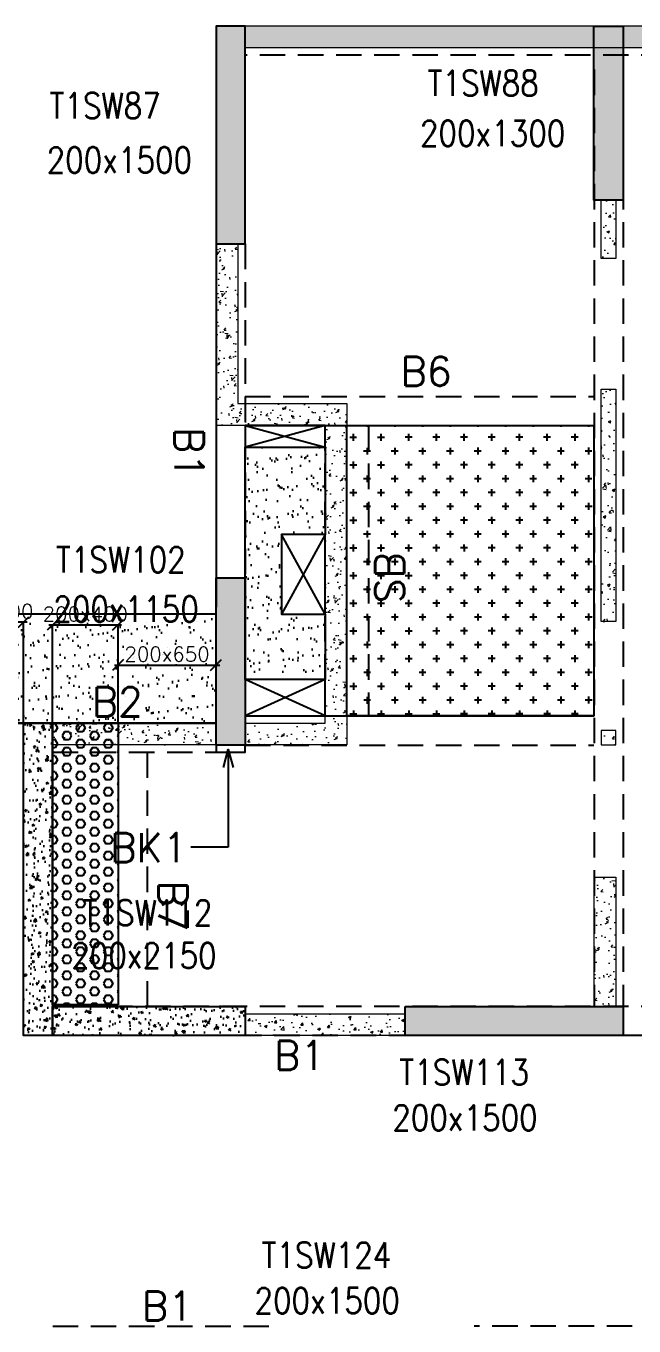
# Model space of a CAD drawing. Header units: millimetres. Extents: x 1078357 to 2594950, y -4969473 to -4636555.
# Drawn here: x 2229671 to 2233855, y -4667102 to -4658153 of the extents above; entities that cross this region are included whole.
import ezdxf

# ---------------------------------------------------------------- set-up
doc = ezdxf.new("R2010")
doc.units = ezdxf.units.MM
doc.header["$PDMODE"] = 35
for name, pattern in [('CONTINOUS', [0]), ('HIDDEN', [0.375, 0.25, -0.125]), ('New Retail block$0$CONTINOUS', [0])]:
    doc.linetypes.add(name, pattern=pattern)
doc.layers.get('0').update_dxf_attribs({"lineweight": 0})
doc.layers.get('Defpoints').update_dxf_attribs({"lineweight": 0})
for name, color, linetype, lineweight in [('A-_ANOTDIMA_D-', 6, 'Continuous', 13), ('COL. NO.', 30, 'Continuous', 25), ('COL. SIZE', 7, 'Continuous', 25), ('DIM', 9, 'Continuous', 25), ('HATCH', 8, 'Continuous', 30), ('RCC UPSTAND', 43, 'Continuous', 30), ('S-NON STR RCC WALL', 8, 'Continuous', 0)]:
    doc.layers.add(name, color=color, linetype=linetype, lineweight=lineweight)
for name, color, linetype in [('B-200x325', 201, 'HIDDEN'), ('B-200x375', 41, 'HIDDEN'), ('B-200x650', 241, 'HIDDEN'), ('B-300xSLAB THK.', 151, 'Continuous'), ('BK1-200x650', 241, 'HIDDEN'), ('DC BEAM NO.', 7, 'Continuous'), ('DROP SLAB', 8, 'Continuous'), ('NON STR. RCC WALL', 6, 'Continuous'), ('S-COLUMN_SHEAR WALL', 1, 'Continuous'), ('S-PROJECTION', 54, 'New Retail block$0$CONTINOUS'), ('SLAB FOLD', 8, 'Continuous')]:
    doc.layers.add(name, color=color, linetype=linetype)
doc.styles.add('Roman', font='romans')
doc.styles.add('ROMANS', font='romans.shx', dxfattribs={"width": 0.85})
doc.dimstyles.new('HARESH', dxfattribs={"dimtxt": 150, "dimasz": 75, "dimexe": 0, "dimexo": 0, "dimgap": 25, "dimtad": 1, "dimdec": 0, "dimdsep": 46, "dimtxsty": 'Roman', "dimblk": 'OBLIQUE', "dimcen": 225, "dimdle": 25, "dimclrd": 2, "dimclre": 2, "dimclrt": 7, "dimadec": 8, "dimazin": 1, "dimtfac": 1, "dimtdec": 0, "dimtmove": 0, "dimatfit": 0, "dimfxl": 1, "dimlwd": -1, "dimlwe": -1, "dimarcsym": 0})
pattern_1 = [(50, (-4174040.86, 23111537.25), (182.184669, -15.9390855), [19.05, -209.55]), (355, (-4174040.86, 23111537.25), (-35.2434214, 191.0568452), [15.24, -167.6405842]), (100.4514447, (-4174025.68, 23111535.92), (146.9412471, 175.1177519), [16.1900088, -178.0902446]), (46.1842, (-4174040.86, 23111588.05), (271.0790409, -42.042328), [28.575, -314.325]), (96.6355576, (-4174018.27, 23111584.54), (237.404134, 247.4261246), [24.2850231, -267.1356082]), (351.1841512, (-4174040.86, 23111588.05), (237.404134, 247.4261246), [22.859967, -251.459732]), (21, (-4174015.46, 23111575.35), (151.6143913, -102.2651982), [19.05, -209.55]), (326, (-4174015.46, 23111575.35), (61.8020283, 184.1879661), [15.24, -167.64]), (71.451445, (-4174002.83, 23111566.83), (213.4164193, 81.9227689), [16.1900088, -178.0899376]), (37.5, (-4174040.86, 23111537.25), (3.08860325, 84.55503887), [0, -165.608, 0, -170.18, 0, -168.275]), (7.5, (-4174040.86, 23111537.25), (66.8196625, 100.18057482), [0, -97.028, 0, -161.798, 0, -64.135]), (327.5, (-4174097.5, 23111537.25), (135.59059517, -5.728744), [0, -63.5, 0, -198.12, 0, -262.89]), (317.5, (-4174122.9, 23111537.25), (148.1291814, 25.42649103), [0, -82.55, 0, -131.572, 0, -186.69])]

# ---------------------------------------------------------------- blocks, each defined once
blk = doc.blocks.new('_Oblique')
at = {"color": 0, "linetype": 'ByBlock', "lineweight": -2}
blk.add_line((-0.5, -0.5), (0.5, 0.5), dxfattribs=at)
blk = doc.blocks.new('*D1608')
at = {"layer": 'Defpoints', "color": 0, "ltscale": 700, "transparency": 16777216}
for p in [(2229204.3, -4662257), (2229204.3, -4662952, 0), (2229654.4, -4662952, 0)]:
    blk.add_point(p, dxfattribs=at)
at = {"layer": 'DIM', "color": 2, "ltscale": 700, "transparency": 16777216}
for p, q in [((2229679.4, -4662257), (2229179.3, -4662257)), ((2229204.3, -4662952), (2229204.3, -4662257)), ((2229654.4, -4662952), (2229654.4, -4662257))]:
    blk.add_line(p, q, dxfattribs=at)
at = {"layer": 'DIM', "color": 2, "ltscale": 700, "transparency": 16777216, "xscale": 75, "yscale": 75, "zscale": 75, "rotation": 180}
blk.add_blockref('_Oblique', (2229204.3, -4662257), dxfattribs=at)
at = {"layer": 'DIM', "color": 2, "ltscale": 700, "transparency": 16777216, "xscale": 75, "yscale": 75, "zscale": 75}
blk.add_blockref('_Oblique', (2229654.4, -4662257), dxfattribs=at)
at = {"layer": 'DIM', "color": 7, "ltscale": 700, "transparency": 16777216, "insert": (2229429.4, -4662182), "char_height": 150, "attachment_point": 5, "style": 'Roman'}
blk.add_mtext('{\\H0.666667x;200x400}', dxfattribs=at)
blk = doc.blocks.new('*D1610')
at = {"layer": 'Defpoints', "color": 0, "ltscale": 700, "transparency": 16777216}
for p in [(2230304.6, -4662275.2), (2229854.5, -4662952, 0), (2230304.6, -4662952, 0)]:
    blk.add_point(p, dxfattribs=at)
at = {"layer": 'DIM', "color": 2, "ltscale": 700, "transparency": 16777216}
for p, q in [((2229829.5, -4662275.2), (2230329.6, -4662275.2)), ((2229854.5, -4662952), (2229854.5, -4662275.2)), ((2230304.6, -4662952), (2230304.6, -4662275.2))]:
    blk.add_line(p, q, dxfattribs=at)
at = {"layer": 'DIM', "color": 2, "ltscale": 700, "transparency": 16777216, "xscale": 75, "yscale": 75, "zscale": 75, "rotation": 180}
blk.add_blockref('_Oblique', (2229854.5, -4662275.2), dxfattribs=at)
at = {"layer": 'DIM', "color": 2, "ltscale": 700, "transparency": 16777216, "xscale": 75, "yscale": 75, "zscale": 75}
blk.add_blockref('_Oblique', (2230304.6, -4662275.2), dxfattribs=at)
at = {"layer": 'DIM', "color": 7, "ltscale": 700, "transparency": 16777216, "insert": (2230079.5, -4662200.2), "char_height": 150, "attachment_point": 5, "style": 'Roman'}
blk.add_mtext('{\\H0.666667x;200x400}', dxfattribs=at)
blk = doc.blocks.new('*D1611')
at = {"layer": 'Defpoints', "color": 0, "ltscale": 700, "transparency": 16777216}
for p in [(2230979.5, -4662551.9), (2230304.6, -4662952, 0), (2230979.5, -4662952, 0)]:
    blk.add_point(p, dxfattribs=at)
at = {"layer": 'DIM', "color": 2, "ltscale": 700, "transparency": 16777216}
for p, q in [((2230279.6, -4662551.9), (2231004.5, -4662551.9)), ((2230304.6, -4662952), (2230304.6, -4662551.9)), ((2230979.5, -4662952), (2230979.5, -4662551.9))]:
    blk.add_line(p, q, dxfattribs=at)
at = {"layer": 'DIM', "color": 2, "ltscale": 700, "transparency": 16777216, "xscale": 75, "yscale": 75, "zscale": 75, "rotation": 180}
blk.add_blockref('_Oblique', (2230304.6, -4662551.9), dxfattribs=at)
at = {"layer": 'DIM', "color": 2, "ltscale": 700, "transparency": 16777216, "xscale": 75, "yscale": 75, "zscale": 75}
blk.add_blockref('_Oblique', (2230979.5, -4662551.9), dxfattribs=at)
at = {"layer": 'DIM', "color": 7, "ltscale": 700, "transparency": 16777216, "insert": (2230642, -4662476.9), "char_height": 150, "attachment_point": 5, "style": 'Roman'}
blk.add_mtext('{\\H0.666667x;200x650}', dxfattribs=at)
blk = doc.blocks.new('G$CD63B60BD')
at = {"layer": 'COL. NO.', "linetype": 'Continuous', "style": 'ROMANS', "width": 0.85}
for s, p in [('T1SW88', (67080.2, 15419.6, -320.4)), ('T1SW87', (64479, 15264.1, -320.4)), ('T1SW102', (64523.1, 12138.2, -320.4)), ('T1SW112', (64706.5, 9707.5, -320.4)), ('T1SW113', (66886, 8609.2, -320.4)), ('T1SW124', (65938.2, 7350.6, -320.4))]:
    blk.add_text(s, height=175, dxfattribs=at).set_placement(p)
at = {"layer": 'COL. SIZE', "linetype": 'Continuous', "style": 'ROMANS', "width": 0.85}
for s, p in [('200x1300', (67027.6, 15073.8, -320.4)), ('200x1500', (64458.9, 14890, -320.4)), ('200x1150', (64505.2, 11798.6, -320.4)), ('200x2150', (64628, 9412.9, -320.4)), ('200x1500', (66836.9, 8295.7, -320.4)), ('200x1500', (65889, 7037.1, -320.4))]:
    blk.add_text(s, height=175, dxfattribs=at).set_placement(p)

msp = doc.modelspace()

# ---------------------------------------------------------------- hatches: boundary and pattern name
at = {"layer": 'DROP SLAB'}
h = msp.add_hatch(dxfattribs=at)
h.set_pattern_fill('CROSS', color=8, scale=15, angle=179.96921)
h.set_pattern_definition([(180.03079016, (-1099062.11, 9379553.9), (-95.1987999, -95.3011726), [47.625, -142.875]), (270.03079016, (-1099085.93, 9379577.7), (95.3011726, -95.1987999), [47.625, -142.875])])
h.paths.add_polyline_path([(2231879.6, -4660902.8), (2233579.6, -4660902.8), (2233579.6, -4662902.6), (2231879.6, -4662902.6)])
at = {"layer": 'HATCH'}
h = msp.add_hatch(dxfattribs=at)
h.set_pattern_fill('AR-SAND', color=8, scale=3, angle=179.97015)
h.set_pattern_definition([(37.47015413, (-2803703.2, 18697456.04), (-4.72361136, 146.8264517), [0, -115.824, 0, -129.54, 0, -123.825]), (7.4701541, (-2803703.2, 18697456.04), (134.9689868, 214.9772528), [0, -62.484, 0, -104.394, 0, -40.005]), (327.4701541, (-2803796.93, 18697456.09), (237.2979035, 0.3075449), [0, -38.1, 0, -137.16, 0, -179.07]), (317.4701541, (-2803796.93, 18697456.09), (229.1017424, 66.759465), [0, -19.05, 0, -89.916, 0, -102.87])])
h.paths.add_polyline_path([(2231179.8, -4661052.6), (2231729.8, -4661052.6), (2231729.8, -4661652.6), (2231429.8, -4661652.6), (2231429.8, -4662202.6), (2231729.8, -4662202.5), (2231729.8, -4662652.6), (2231179.8, -4662652.6)])
h = msp.add_hatch(dxfattribs=at)
h.set_pattern_fill('AR-SAND', color=8, scale=3, angle=179.97015)
h.set_pattern_definition([(37.4701541, (-1819378.32, 14013436.93), (-4.72361136, 146.8264517), [0, -115.824, 0, -129.54, 0, -123.825]), (7.4701541, (-1819378.32, 14013436.93), (134.9689868, 214.9772528), [0, -62.484, 0, -104.394, 0, -40.005]), (327.4701541, (-1819472.05, 14013436.98), (237.2979035, 0.3075449), [0, -38.1, 0, -137.16, 0, -179.07]), (317.4701541, (-1819472.05, 14013436.98), (229.1017424, 66.759465), [0, -19.05, 0, -89.916, 0, -102.87])])
h.paths.add_polyline_path([(2230979.9, -4662202.5), (2228529.9, -4662202.5), (2228529.9, -4662952.5), (2230979.9, -4662952.5)])
h = msp.add_hatch(dxfattribs=at)
h.set_pattern_fill('AR-SAND', color=8, scale=3, angle=179.97015)
h.set_pattern_definition([(37.4701541, (-1819378.22, 14013436.93), (-4.72361136, 146.8264517), [0, -115.824, 0, -129.54, 0, -123.825]), (7.4701541, (-1819378.22, 14013436.93), (134.9689868, 214.9772528), [0, -62.484, 0, -104.394, 0, -40.005]), (327.4701541, (-1819471.95, 14013436.98), (237.2979035, 0.3075449), [0, -38.1, 0, -137.16, 0, -179.07]), (317.4701541, (-1819471.95, 14013436.98), (229.1017424, 66.759465), [0, -19.05, 0, -89.916, 0, -102.87])])
h.paths.add_polyline_path([(2230980, -4662352.5), (2228530, -4662352.5), (2228530, -4662952.5), (2230980, -4662952.5)])
at = {"layer": 'RCC UPSTAND'}
h = msp.add_hatch(dxfattribs=at)
h.set_pattern_fill('AR-CONC', color=8, scale=20, angle=360)
h.set_pattern_definition([(50, (-307564.88, -1454577.57), (143.4520365, -12.550427), [15, -165]), (355, (-307564.88, -1454577.57), (-27.7502667, 150.438427), [12, -132]), (100.4514445, (-307552.92, -1454578.62), (115.7017693, 137.887998), [12.7480384, -140.2284224]), (46.1842, (-307564.88, -1454537.57), (213.448266, -33.103856), [22.5, -247.5]), (96.6356355, (-307547.09, -1454540.33), (186.932389, 194.82372), [19.122068, -210.342752]), (351.184164, (-307564.88, -1454537.57), (186.932389, 194.82372), [18, -198]), (21, (-307544.88, -1454547.57), (119.3814104, -80.523778), [15, -165]), (326, (-307544.88, -1454547.57), (48.6630664, 145.030009), [12, -132]), (71.4514447, (-307534.93, -1454554.28), (168.0444753, 64.5062306), [12.748038, -140.2284224]), (37.5, (-307564.876, -1454577.57), (2.43197106, 66.57877077), [0, -130.4, 0, -134, 0, -132.5]), (7.5, (-307564.876, -1454577.57), (52.6139075, 78.8823424), [0, -76.4, 0, -127.4, 0, -50.5]), (327.5, (-307609.476, -1454577.57), (106.7644872, -4.51097435), [0, -50, 0, -156, 0, -207]), (317.5, (-307629.48, -1454577.57), (116.6372339, 20.0209965), [0, -65, 0, -103.6, 0, -147])])
h.paths.add_polyline_path([(2229854.6, -4665102.6), (2229654.6, -4665102.6), (2229654.6, -4662952.6), (2229854.6, -4662952.6)])
h = msp.add_hatch(dxfattribs=at)
h.set_pattern_fill('AR-CONC', color=8, scale=20, angle=90)
h.set_pattern_definition([(140, (-978520.37, -7202322.1), (12.550427, 143.4520365), [15, -165]), (85, (-978520.37, -7202322.1), (-150.438427, -27.7502667), [12, -132]), (190.4514445, (-978519.33, -7202310.14), (-137.887998, 115.7017693), [12.7480384, -140.2284224]), (136.1842, (-978560.37, -7202322.1), (33.103856, 213.448266), [22.5, -247.5]), (186.6356355, (-978557.61, -7202304.3), (-194.82372, 186.932389), [19.122068, -210.342752]), (81.184164, (-978560.37, -7202322.1), (-194.82372, 186.932389), [18, -198]), (111, (-978550.37, -7202302.1), (80.523778, 119.3814104), [15, -165]), (56, (-978550.37, -7202302.1), (-145.030009, 48.6630664), [12, -132]), (161.4514447, (-978543.66, -7202292.15), (-64.5062306, 168.0444753), [12.748038, -140.2284224]), (127.5, (-978520.373, -7202322.094), (-66.57877077, 2.43197106), [0, -130.4, 0, -134, 0, -132.5]), (97.5, (-978520.37, -7202322.094), (-78.8823424, 52.6139075), [0, -76.4, 0, -127.4, 0, -50.5]), (57.5, (-978520.373, -7202366.694), (4.51097435, 106.7644872), [0, -50, 0, -156, 0, -207]), (47.5, (-978520.37, -7202386.69), (-20.0209965, 116.6372339), [0, -65, 0, -103.6, 0, -147])])
h.paths.add_polyline_path([(2231179.6, -4664902.6), (2231179.6, -4665102.6), (2229854.6, -4665102.6), (2229854.6, -4664902.6)])
at = {"layer": 'S-COLUMN_SHEAR WALL', "lineweight": 25, "extrusion": (1.00316e-06, 1.91639e-11, 1)}
h = msp.add_hatch(color=1, dxfattribs=at)
h.dxf.hatch_style = 1
h.paths.add_polyline_path([(2231179.6, -4658152.6), (2230979.6, -4658152.6), (2230979.6, -4659652.5), (2231179.6, -4659652.5)])
at = {"layer": 'S-COLUMN_SHEAR WALL', "lineweight": 25}
h = msp.add_hatch(color=1, dxfattribs=at)
h.dxf.hatch_style = 1
h.paths.add_polyline_path([(2233579.6, -4659352.6), (2233779.6, -4659352.6), (2233779.6, -4658152.6), (2233579.6, -4658152.6)])
at = {"layer": 'S-COLUMN_SHEAR WALL', "lineweight": 25, "extrusion": (1.00316e-06, 1.91639e-11, 1)}
h = msp.add_hatch(color=1, dxfattribs=at)
h.dxf.hatch_style = 1
h.paths.add_polyline_path([(2231179.6, -4663102.6), (2230979.6, -4663102.6), (2230979.6, -4661952.6), (2231179.6, -4661952.6)])
at = {"layer": 'S-COLUMN_SHEAR WALL', "lineweight": 25}
h = msp.add_hatch(color=1, dxfattribs=at)
h.dxf.hatch_style = 1
h.paths.add_polyline_path([(2232279.6, -4664902.5), (2233779.6, -4664902.5), (2233779.6, -4665102.5), (2232279.6, -4665102.5)])
at = {"layer": 'S-NON STR RCC WALL'}
h = msp.add_hatch(dxfattribs=at)
h.set_pattern_fill('AR-CONC', color=256, angle=180)
h.set_pattern_definition([(50, (-3076816.15, 18427518.06), (182.184669, -15.9390855), [19.05, -209.55]), (355, (-3076816.15, 18427518.06), (-35.2434214, 191.0568452), [15.24, -167.6405842]), (100.4514447, (-3076800.96, 18427516.73), (146.9412471, 175.1177519), [16.1900088, -178.0902446]), (46.1842, (-3076816.15, 18427568.86), (271.0790409, -42.042328), [28.575, -314.325]), (96.6355576, (-3076793.56, 18427565.36), (237.404134, 247.4261246), [24.285023, -267.135608]), (351.1841512, (-3076816.15, 18427568.86), (237.404134, 247.4261246), [22.859967, -251.459732]), (21, (-3076790.75, 18427556.16), (151.6143913, -102.2651982), [19.05, -209.55]), (326, (-3076790.75, 18427556.16), (61.8020283, 184.1879661), [15.24, -167.64]), (71.451445, (-3076778.11, 18427547.64), (213.4164193, 81.9227689), [16.1900088, -178.0899376]), (37.5, (-3076816.145, 18427518.06), (3.08860325, 84.55503887), [0, -165.608, 0, -170.18, 0, -168.275]), (7.5, (-3076816.145, 18427518.06), (66.8196625, 100.18057482), [0, -97.028, 0, -161.798, 0, -64.135]), (327.5, (-3076872.79, 18427518.06), (135.59059517, -5.728744), [0, -63.5, 0, -198.12, 0, -262.89]), (317.5, (-3076898.19, 18427518.06), (148.1291814, 25.42649103), [0, -82.55, 0, -131.572, 0, -186.69])])
h.paths.add_polyline_path([(2241055, -4658152.5), (2241380, -4658152.5), (2241380, -4658302.5), (2241055, -4658302.5)])
h.paths.add_polyline_path([(2239255, -4658152.5), (2241055, -4658152.5), (2241055, -4658302.5), (2239255, -4658302.5)])
h.paths.add_polyline_path([(2233305, -4658152.6), (2234055, -4658152.6), (2234055, -4658302.5), (2233305, -4658302.5)])
h.paths.add_polyline_path([(2234055, -4658152.5), (2235855, -4658152.5), (2235855, -4658302.5), (2234055, -4658302.5)])
h.paths.add_polyline_path([(2238505, -4658152.5), (2239255, -4658152.5), (2239255, -4658302.5), (2238505, -4658302.5)])
h.paths.add_polyline_path([(2236705, -4658152.5), (2238505, -4658152.5), (2238505, -4658302.5), (2236705, -4658302.5)])
h.paths.add_polyline_path([(2231182.9, -4658152.5), (2231505, -4658152.5), (2231505, -4658302.5), (2231182.9, -4658302.5)])
h.paths.add_polyline_path([(2235855, -4658152.5), (2236180, -4658152.5), (2236180, -4658302.5), (2235855, -4658302.5)])
h.paths.add_polyline_path([(2236380, -4658152.5), (2236705, -4658152.5), (2236705, -4658302.5), (2236380, -4658302.5)])
h.paths.add_polyline_path([(2231505, -4658152.5), (2233305, -4658152.5), (2233305, -4658302.5), (2231505, -4658302.5)])
h = msp.add_hatch(dxfattribs=at)
h.set_pattern_fill('AR-CONC', color=256, angle=180)
h.set_pattern_definition([(50, (2233692.86, -4892742.91), (182.18467, -15.93909), [19.05, -209.55]), (355, (2233692.86, -4892742.91), (-35.24342, 191.05685), [15.24, -167.64058]), (100.451445, (2233708.04, -4892744.24), (146.94125, 175.11775), [16.19001, -178.09024]), (46.1842, (2233692.86, -4892692.11), (271.07904, -42.04233), [28.575, -314.325]), (96.63556, (2233715.45, -4892695.62), (237.40413, 247.42612), [24.28502, -267.1356]), (351.18415, (2233692.86, -4892692.1), (237.40413, 247.42612), [22.85997, -251.45973]), (21, (2233718.26, -4892704.81), (151.61439, -102.2652), [19.05, -209.55]), (326, (2233718.26, -4892704.81), (61.80203, 184.18797), [15.24, -167.64]), (71.451445, (2233730.9, -4892713.33), (213.41642, 81.92277), [16.19001, -178.08994]), (37.5, (2233692.86, -4892742.91), (3.088603, 84.555039), [0, -165.608, 0, -170.18, 0, -168.275]), (7.5, (2233692.86, -4892742.91), (66.819663, 100.180575), [0, -97.028, 0, -161.798, 0, -64.135]), (327.5, (2233636.216, -4892742.91), (135.590595, -5.728744), [0, -63.5, 0, -198.12, 0, -262.89]), (317.5, (2233610.82, -4892742.91), (148.12918, 25.42649), [0, -82.55, 0, -131.572, 0, -186.69])])
h.paths.add_polyline_path([(2233630, -4659352.5), (2233730, -4659352.5), (2233730, -4659752.5), (2233630, -4659752.5)])
h = msp.add_hatch(dxfattribs=at)
h.set_pattern_fill('AR-CONC', color=256, angle=180)
h.set_pattern_definition(pattern_1)
h.paths.add_polyline_path([(2231880, -4660752.5), (2231880, -4663102.5), (2231180, -4663102.5), (2231180, -4662952.5), (2231730, -4662952.5), (2231730, -4660902.5), (2230980, -4660902.5), (2230980, -4659652.5), (2231130, -4659652.5), (2231130, -4660752.5)])
h = msp.add_hatch(dxfattribs=at)
h.set_pattern_fill('AR-CONC', color=256, angle=180)
h.set_pattern_definition([(50, (3330917.57, -9576762.1), (182.184669, -15.9390855), [19.05, -209.55]), (355, (3330917.57, -9576762.1), (-35.2434214, 191.056845), [15.24, -167.640584]), (100.4514447, (3330932.76, -9576763.43), (146.941247, 175.117752), [16.190009, -178.0902446]), (46.1842, (3330917.57, -9576711.3), (271.079041, -42.042328), [28.575, -314.325]), (96.6355576, (3330940.16, -9576714.8), (237.404134, 247.426125), [24.285023, -267.135608]), (351.184151, (3330917.57, -9576711.3), (237.404134, 247.426125), [22.859967, -251.459732]), (21, (3330942.97, -9576724), (151.6143913, -102.265198), [19.05, -209.55]), (326, (3330942.97, -9576724), (61.802028, 184.187966), [15.24, -167.64]), (71.451445, (3330955.6, -9576732.52), (213.416419, 81.922769), [16.190009, -178.0899376]), (37.5, (3330917.573, -9576762.1), (3.08860325, 84.5550389), [0, -165.608, 0, -170.18, 0, -168.275]), (7.5, (3330917.57, -9576762.1), (66.8196625, 100.1805748), [0, -97.028, 0, -161.798, 0, -64.135]), (327.5, (3330860.93, -9576762.1), (135.5905952, -5.728744), [0, -63.5, 0, -198.12, 0, -262.89]), (317.5, (3330835.53, -9576762.1), (148.1291814, 25.426491), [0, -82.55, 0, -131.572, 0, -186.69])])
h.paths.add_polyline_path([(2233630, -4660652.5), (2233730, -4660652.5), (2233730, -4662252.5), (2233630, -4662252.5)])
h = msp.add_hatch(dxfattribs=at)
h.set_pattern_fill('AR-CONC', color=256, angle=180)
h.set_pattern_definition(pattern_1)
h.paths.add_polyline_path([(2229855, -4662952.5), (2230980, -4662952.5), (2230980, -4663102.5), (2229855, -4663102.5)])
h = msp.add_hatch(dxfattribs=at)
h.set_pattern_fill('AR-CONC', color=256, angle=180)
h.set_pattern_definition([(50, (3330904.36, -9578126.76), (182.184669, -15.9390855), [19.05, -209.55]), (355, (3330904.36, -9578126.76), (-35.2434214, 191.056845), [15.24, -167.640584]), (100.4514447, (3330919.54, -9578128.1), (146.941247, 175.117752), [16.190009, -178.0902446]), (46.1842, (3330904.36, -9578075.96), (271.079041, -42.042328), [28.575, -314.325]), (96.6355576, (3330926.95, -9578079.47), (237.404134, 247.426125), [24.285023, -267.135608]), (351.184151, (3330904.36, -9578075.96), (237.404134, 247.426125), [22.859967, -251.459732]), (21, (3330929.76, -9578088.66), (151.6143913, -102.265198), [19.05, -209.55]), (326, (3330929.76, -9578088.66), (61.802028, 184.187966), [15.24, -167.64]), (71.451445, (3330942.4, -9578097.19), (213.416419, 81.922769), [16.190009, -178.0899376]), (37.5, (3330904.36, -9578126.765), (3.08860325, 84.5550389), [0, -165.608, 0, -170.18, 0, -168.275]), (7.5, (3330904.36, -9578126.765), (66.8196625, 100.1805748), [0, -97.028, 0, -161.798, 0, -64.135]), (327.5, (3330847.72, -9578126.765), (135.5905952, -5.728744), [0, -63.5, 0, -198.12, 0, -262.89]), (317.5, (3330822.32, -9578126.76), (148.1291814, 25.426491), [0, -82.55, 0, -131.572, 0, -186.69])])
h.paths.add_polyline_path([(2233630, -4663102.5), (2233730, -4663102.5), (2233730, -4663002.5), (2233630, -4663002.5)])
h = msp.add_hatch(dxfattribs=at)
h.set_pattern_fill('AR-CONC', color=256, angle=180)
h.set_pattern_definition([(50, (-5217955.33, 27795556.43), (182.184669, -15.93908554), [19.05, -209.55]), (355, (-5217955.33, 27795556.43), (-35.2434214, 191.0568452), [15.24, -167.6405842]), (100.4514447, (-5217940.15, 27795555.1), (146.9412471, 175.1177519), [16.1900088, -178.0902446]), (46.1842, (-5217955.33, 27795607.23), (271.0790409, -42.042328), [28.575, -314.325]), (96.6355576, (-5217932.74, 27795603.72), (237.404134, 247.4261246), [24.2850231, -267.1356082]), (351.1841512, (-5217955.33, 27795607.23), (237.404134, 247.4261246), [22.859967, -251.459732]), (21, (-5217929.93, 27795594.53), (151.6143913, -102.2651982), [19.05, -209.55]), (326, (-5217929.93, 27795594.53), (61.8020283, 184.1879661), [15.24, -167.64]), (71.451445, (-5217917.3, 27795586), (213.4164193, 81.9227689), [16.1900088, -178.0899376]), (37.5, (-5217955.33, 27795556.43), (3.08860325, 84.55503887), [0, -165.608, 0, -170.18, 0, -168.275]), (7.5, (-5217955.33, 27795556.43), (66.8196625, 100.18057482), [0, -97.028, 0, -161.798, 0, -64.135]), (327.5, (-5218011.974, 27795556.43), (135.59059517, -5.72874399), [0, -63.5, 0, -198.12, 0, -262.89]), (317.5, (-5218037.37, 27795556.43), (148.1291814, 25.42649103), [0, -82.55, 0, -131.572, 0, -186.69])])
h.paths.add_polyline_path([(2233580, -4664012.5), (2233730, -4664012.5), (2233730, -4664902.4), (2233580, -4664902.4)])
at = {"layer": 'S-NON STR RCC WALL', "ltscale": 700}
h = msp.add_hatch(dxfattribs=at)
h.set_pattern_fill('AR-CONC', color=256)
h.set_pattern_definition([(50, (2187263.24, -4901009.39), (182.18467, -15.93909), [19.05, -209.55]), (355, (2187263.24, -4901009.4), (-35.24342, 191.05685), [15.24, -167.64058]), (100.451445, (2187278.42, -4901010.72), (146.94125, 175.11775), [16.19001, -178.09024]), (46.1842, (2187263.24, -4900958.6), (271.07904, -42.04233), [28.575, -314.325]), (96.63556, (2187285.83, -4900962.1), (237.40413, 247.42612), [24.28502, -267.1356]), (351.18415, (2187263.24, -4900958.6), (237.40413, 247.42612), [22.85997, -251.45973]), (21, (2187288.64, -4900971.29), (151.61439, -102.2652), [19.05, -209.55]), (326, (2187288.64, -4900971.3), (61.80203, 184.18797), [15.24, -167.64]), (71.451445, (2187301.27, -4900979.81), (213.41642, 81.92277), [16.19001, -178.08994]), (37.5, (2187263.24, -4901009.39), (3.088603, 84.555039), [0, -165.608, 0, -170.18, 0, -168.275]), (7.5, (2187263.24, -4901009.39), (66.819663, 100.180575), [0, -97.028, 0, -161.798, 0, -64.135]), (327.5, (2187206.595, -4901009.39), (135.590595, -5.728744), [0, -63.5, 0, -198.12, 0, -262.89]), (317.5, (2187181.2, -4901009.39), (148.12918, 25.42649), [0, -82.55, 0, -131.572, 0, -186.69])])
h.paths.add_polyline_path([(2232279.8, -4665102.4), (2231179.8, -4665102.4), (2231179.8, -4664952.5), (2232279.8, -4664952.5)])
at = {"layer": 'SLAB FOLD', "ltscale": 1000}
h = msp.add_hatch(dxfattribs=at)
h.set_pattern_fill('HEX', color=8, scale=10, angle=180)
h.set_pattern_definition([(180, (2168054.783, -4476147.51), (-7e-15, -54.992613), [31.75, -63.5]), (300, (2168054.783, -4476147.51), (47.625, 27.496307), [31.75, -63.5]), (240, (2168023.033, -4476147.51), (47.625, -27.496307), [31.75, -63.5])])
h.paths.add_polyline_path([(2229855.1, -4664891.9), (2230305.2, -4664891.9), (2230305.2, -4662952.6), (2229855.1, -4662952.6)])

# ---------------------------------------------------------------- linework, layer by layer
at = {"layer": 'B-200x325', "ltscale": 700}
for p, q in [((2231179.6, -4660702.8, 0), (2233579.6, -4660702.8, 0)), ((2231179.7, -4663102.6, 0), (2233579.6, -4663102.6, 0))]:
    msp.add_line(p, q, dxfattribs=at)
at = {"layer": 'B-200x325', "linetype": 'Continuous', "ltscale": 700}
for p, q in [((2231179.6, -4660902.8, 0), (2233579.6, -4660902.8, 0)), ((2231179.7, -4662902.6, 0), (2233579.6, -4662902.6, 0))]:
    msp.add_line(p, q, dxfattribs=at)
at = {"layer": 'B-200x375', "linetype": 'Continuous', "ltscale": 700}
msp.add_line((2230304.7, -4663152.6, 0), (2230304.7, -4664892, 0), dxfattribs=at)
at = {"layer": 'B-200x375', "ltscale": 700}
msp.add_line((2230504.7, -4663152.6, 0), (2230504.7, -4664902.6, 0), dxfattribs=at)
at = {"layer": 'B-200x650', "linetype": 'HIDDEN', "ltscale": 700}
for p, q in [((2236180, -4658352.5, 0), (2231180, -4658352.5, 0)), ((2233580, -4658452.6, 0), (2233580, -4664902.4, 0)), ((2233780, -4658452.6, 0), (2233780, -4664902.4, 0)), ((2231180, -4659652.5, 0), (2231180, -4662152.5, 0)), ((2229855, -4663152.5, 0), (2230980, -4663152.5, 0)), ((2236180, -4664902.4, 0), (2229854.8, -4664902.4, 0)), ((2242054.8, -4665102.4, 0), (2229854.8, -4665102.4, 0)), ((2229855, -4667102.5, 0), (2231355, -4667102.5, 0)), ((2237255, -4667102.5, 0), (2232755, -4667102.5, 0))]:
    msp.add_line(p, q, dxfattribs=at)
at = {"layer": 'B-200x650', "linetype": 'CONTINOUS', "ltscale": 700}
for p, q in [((2230980, -4659652.5, 0), (2230980, -4662152.5, 0)), ((2230980, -4662952.5, 0), (2228530, -4662952.5, 0))]:
    msp.add_line(p, q, dxfattribs=at)
at = {"layer": 'B-300xSLAB THK.', "linetype": 'HIDDEN', "ltscale": 700}
for p, q in [((2231728.3, -4660903, 0), (2231728.3, -4662902.8, 0)), ((2232028.3, -4660903, 0), (2232028.3, -4662902.8, 0))]:
    msp.add_line(p, q, dxfattribs=at)
at = {"layer": 'BK1-200x650', "linetype": 'Continuous', "ltscale": 700, "elevation": 0}
msp.add_lwpolyline([(2231180.1, -4663102.6), (2230980.1, -4663102.6), (2230980.1, -4663152.8), (2231180.1, -4663152.8)], close=True, dxfattribs=at)
at = {"layer": 'DROP SLAB', "color": 3, "linetype": 'CONTINOUS', "ltscale": 500}
for p, q in [((2231179.8, -4660902.6, 0), (2231729.8, -4661052.6, 0)), ((2231728.9, -4660902.8, 0), (2231179.8, -4661052.6, 0)), ((2231729.8, -4661652.6, 0), (2231429.8, -4662202.6, 0)), ((2231729.8, -4662202.6, 0), (2231429.8, -4661652.6, 0)), ((2231729.8, -4662902.6, 0), (2231179.8, -4662652.6, 0)), ((2231729.8, -4662652.6, 0), (2231179.9, -4662902.6, 0))]:
    msp.add_line(p, q, dxfattribs=at)
at = {"layer": 'DROP SLAB', "color": 3, "linetype": 'CONTINOUS', "ltscale": 500, "elevation": 0}
for points in [[(2231729.8, -4660902.8), (2231179.8, -4660902.8), (2231179.8, -4661052.6), (2231729.8, -4661052.6)], [(2231879.6, -4660902.8), (2233579.6, -4660902.8), (2233579.6, -4662902.6), (2231879.6, -4662902.6)], [(2231729.8, -4661652.6), (2231429.8, -4661652.6), (2231429.8, -4662202.6), (2231729.8, -4662202.6)], [(2231729.8, -4662652.6), (2231179.9, -4662652.6), (2231179.9, -4662902.6), (2231729.8, -4662902.6)]]:
    msp.add_lwpolyline(points, close=True, dxfattribs=at)
at = {"layer": 'NON STR. RCC WALL', "elevation": 0}
for points in [[(2229854.6, -4665102.6), (2229654.6, -4665102.6), (2229654.6, -4662952.6), (2229854.6, -4662952.6)], [(2231179.6, -4664902.6), (2231179.6, -4665102.6), (2229854.6, -4665102.6), (2229854.6, -4664902.6)]]:
    msp.add_lwpolyline(points, close=True, dxfattribs=at)
at = {"layer": 'S-COLUMN_SHEAR WALL', "color": 1, "lineweight": 25, "extrusion": (1.00316e-06, 1.91639e-11, 1), "elevation": 2.2}
for points in [[(2231179.6, -4658152.6), (2230979.6, -4658152.6), (2230979.6, -4659652.5), (2231179.6, -4659652.5)], [(2231179.6, -4663102.6), (2230979.6, -4663102.6), (2230979.6, -4661952.6), (2231179.6, -4661952.6)]]:
    msp.add_lwpolyline(points, close=True, dxfattribs=at)
at = {"layer": 'S-COLUMN_SHEAR WALL', "color": 1, "lineweight": 25, "elevation": 0}
for points in [[(2233579.6, -4658152.6), (2233779.6, -4658152.6), (2233779.6, -4659352.6), (2233579.6, -4659352.6)], [(2232279.6, -4664902.5), (2233779.6, -4664902.5), (2233779.6, -4665102.5), (2232279.6, -4665102.5)]]:
    msp.add_lwpolyline(points, close=True, dxfattribs=at)
at = {"layer": 'S-NON STR RCC WALL', "elevation": 0}
for points in [[(2231182.9, -4658152.5), (2236180, -4658152.5), (2236180, -4658302.5), (2231182.9, -4658302.5)], [(2233630, -4659352.5), (2233730, -4659352.5), (2233730, -4659752.5), (2233630, -4659752.5)], [(2231880, -4660752.5), (2231880, -4663102.5), (2231180, -4663102.5), (2231180, -4662952.5), (2231730, -4662952.5), (2231730, -4660902.5), (2230980, -4660902.5), (2230980, -4659652.5), (2231130, -4659652.5), (2231130, -4660752.5)], [(2229855, -4662952.5), (2230980, -4662952.5), (2230980, -4663102.5), (2229855, -4663102.5)]]:
    msp.add_lwpolyline(points, close=True, dxfattribs=at)
at = {"layer": 'S-NON STR RCC WALL', "ltscale": 700, "elevation": 0}
for points in [[(2233630, -4660652.5), (2233730, -4660652.5), (2233730, -4662252.5), (2233630, -4662252.5)], [(2233630, -4663102.5), (2233730, -4663102.5), (2233730, -4663002.5), (2233630, -4663002.5)], [(2233580, -4664012.5), (2233730, -4664012.5), (2233730, -4664902.4), (2233580, -4664902.4)], [(2232279.8, -4665102.4), (2231179.8, -4665102.4), (2231179.8, -4664952.5), (2232279.8, -4664952.5)]]:
    msp.add_lwpolyline(points, close=True, dxfattribs=at)
at = {"layer": 'S-PROJECTION', "elevation": 0}
msp.add_lwpolyline([(2230979.9, -4662202.5), (2228529.9, -4662202.5), (2228529.9, -4662952.5), (2230979.9, -4662952.5)], close=True, dxfattribs=at)
at = {"layer": 'SLAB FOLD', "color": 8, "ltscale": 1000, "elevation": 0}
msp.add_lwpolyline([(2231179.8, -4661052.6), (2231729.8, -4661052.6), (2231729.8, -4661652.6), (2231429.8, -4661652.6), (2231429.8, -4662202.6), (2231729.8, -4662202.5), (2231729.8, -4662652.6), (2231179.8, -4662652.6), (2231179.8, -4661052.6)], dxfattribs=at)
msp.add_lwpolyline([(2230304.9, -4664891.9), (2229854.8, -4664891.9), (2229854.8, -4662952.6), (2230304.9, -4662952.6)], close=True, dxfattribs=at)

# ---------------------------------------------------------------- block references
at = {"layer": 'A-_ANOTDIMA_D-', "color": 2, "ltscale": 700}
msp.add_blockref('G$CD63B60BD', (2165354.6, -4674052.5, 0), dxfattribs=at)

# ---------------------------------------------------------------- texts
at = {"layer": 'B-200x325', "linetype": 'Continuous', "ltscale": 700, "style": 'ROMANS'}
msp.add_text('B6', height=200, rotation=359.99866, dxfattribs=at).set_placement((2232249.1, -4660630.7, -2.7))
at = {"layer": 'B-200x375', "linetype": 'Continuous', "ltscale": 700, "style": 'ROMANS'}
msp.add_text('B7', height=200, rotation=269.99866, dxfattribs=at).set_placement((2230583.5, -4664036.2, -2.7))
at = {"layer": 'B-200x650', "linetype": 'HIDDEN', "ltscale": 500, "style": 'ROMANS'}
for rotation, p in [(269.99906, (2230694, -4660914.7, -2.7)), (359.99906, (2231378.3, -4665339.7, -2.7)), (0.00094, (2230469.5, -4667065.3, -2.7))]:
    msp.add_text('B1', height=200, rotation=rotation, dxfattribs=at).set_placement(p)
at = {"layer": 'B-300xSLAB THK.', "linetype": 'Continuous', "ltscale": 700, "style": 'ROMANS'}
msp.add_text('SB', height=200, rotation=90.00094, dxfattribs=at).set_placement((2232273, -4662127.1, -2.7))
at = {"layer": 'BK1-200x650', "linetype": 'Continuous', "ltscale": 700, "style": 'ROMANS'}
msp.add_text('BK1', height=200, rotation=0.00094, dxfattribs=at).set_placement((2230251.2, -4663908.8, -2.7))
at = {"layer": 'DC BEAM NO.', "linetype": 'Continuous', "ltscale": 500, "style": 'ROMANS'}
msp.add_text('B2', height=200, dxfattribs=at).set_placement((2230124.4, -4662905.4, -2.7))

# ---------------------------------------------------------------- dimensions: what is measured, and where the dimension line sits
at = {"layer": 'DIM', "ltscale": 700}
for base, p1, p2, picture, middle in [((2229204.3, -4662257, 0), (2229654.4, -4662952, 0), (2229204.3, -4662952, 0), '*D1608', (2229429.4, -4662257, 0)), ((2230304.6, -4662275.2, 0), (2229854.5, -4662952, 0), (2230304.6, -4662952, 0), '*D1610', (2230079.5, -4662275.2, 0))]:
    dim = msp.add_linear_dim(base=base, p1=p1, p2=p2, text='{\\H0.666667x;200x400}', dimstyle='HARESH', override={"dimtxsty": 'Roman'}, dxfattribs=at)
    dim.commit()
    dim.dimension.update_dxf_attribs({"geometry": picture, "text_midpoint": middle, "dimtype": 160})
dim = msp.add_linear_dim(base=(2230979.5, -4662551.9, 0), p1=(2230304.6, -4662952, 0), p2=(2230979.5, -4662952, 0), text='{\\H0.666667x;200x650}', dimstyle='HARESH', override={"dimtxsty": 'Roman', "dimtmove": 1}, dxfattribs=at)
dim.commit()
dim.dimension.update_dxf_attribs({"geometry": '*D1611', "text_midpoint": (2230642, -4662476.9, 0)})

# ---------------------------------------------------------------- leaders
at = {"layer": 'BK1-200x650', "linetype": 'Continuous', "ltscale": 700}
msp.add_leader([(2231063.6, -4663132.9, 0), (2231063.6, -4663806.5, 0), (2230804.8, -4663806.5, 0)], dimstyle='HARESH', override={"dimasz": 125, "dimgap": 25, "dimtad": 0, "dimldrblk": 'Open30'}, dxfattribs=at)

doc.saveas('drawing.dxf')
